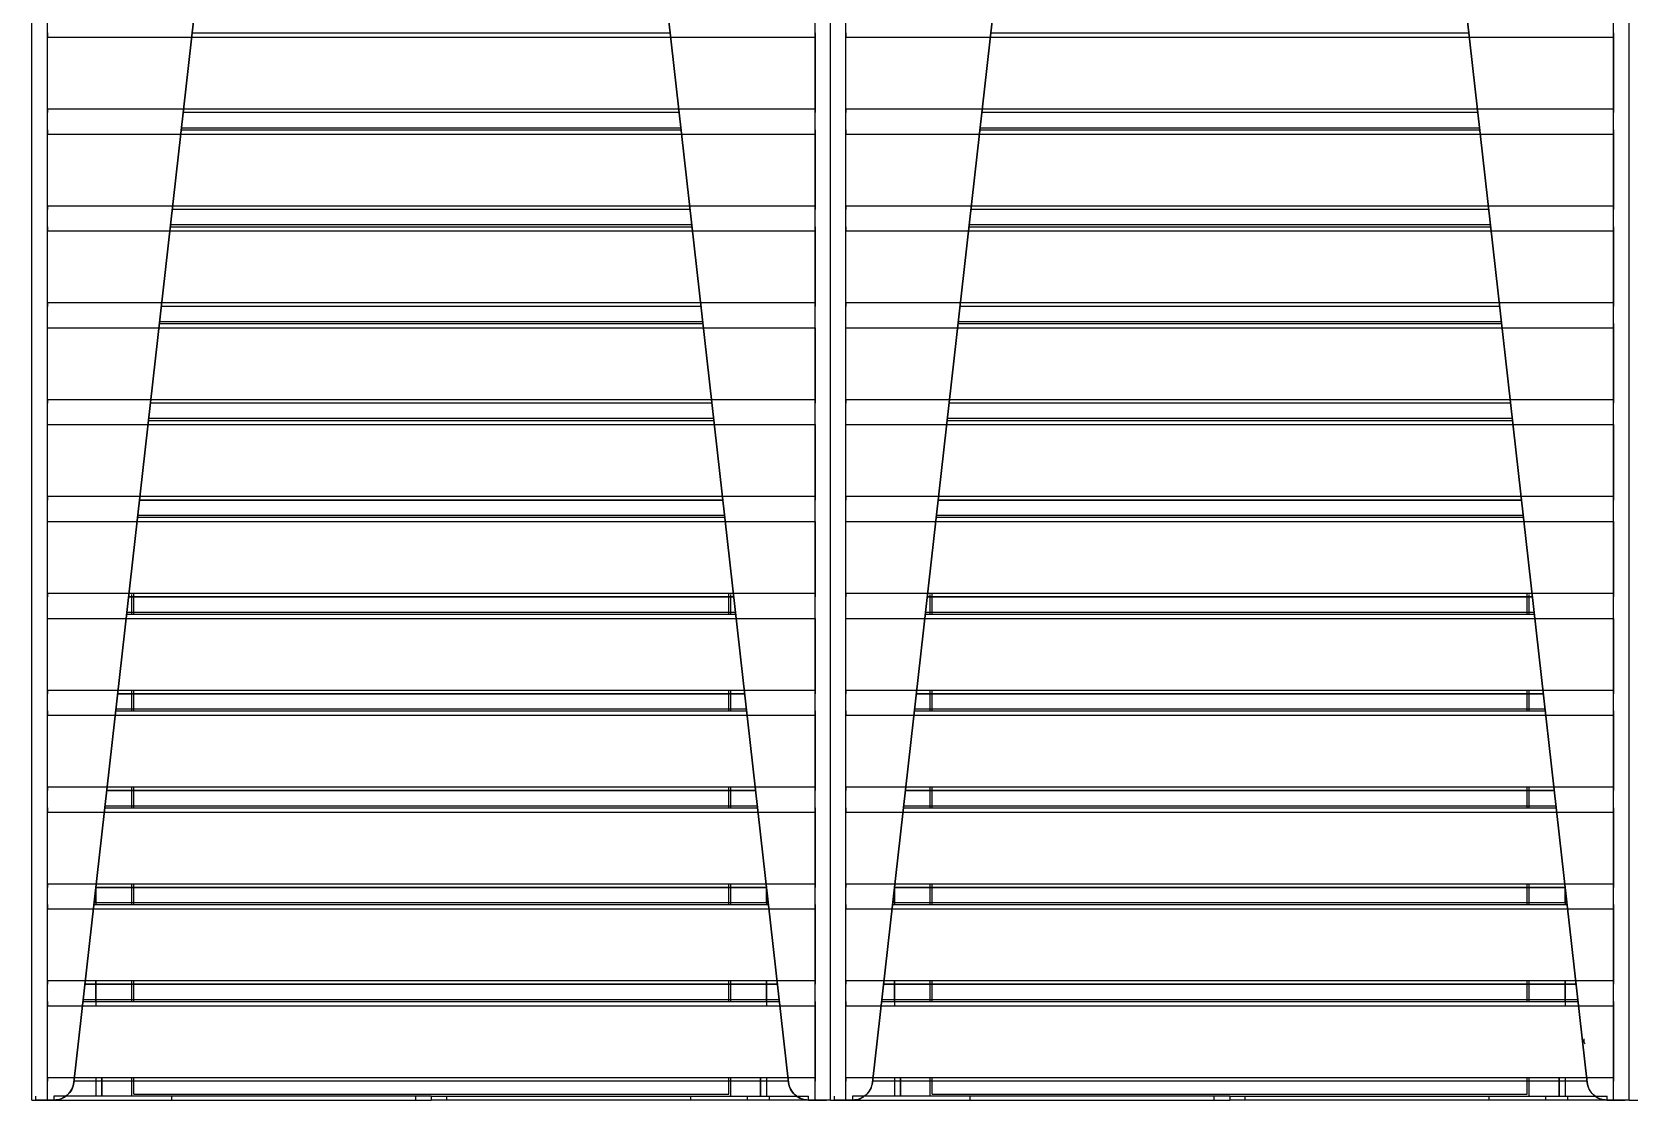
# Model space of a CAD drawing. Header units: millimetres. Extents: x 10366 to 23682, y 24552 to 29690.
# Drawn here: x 16843 to 17643, y 27149 to 27684 of the extents above; entities that cross this region are included whole.
import ezdxf

# ---------------------------------------------------------------- set-up
doc = ezdxf.new("R2010")
doc.units = ezdxf.units.MM
doc.header["$LTSCALE"] = 3
doc.layers.add('DomyÅ›lny', color=7, linetype='Continuous')

msp = doc.modelspace()

# ---------------------------------------------------------------- linework, layer by layer
at = {"layer": 'DomyÅ›lny'}
for p, q in [((16842.73, 27148.6), (16842.73, 27922.37)), ((16842.73, 27148.6), (16842.73, 27858.71)), ((16850.49, 27148.6), (16850.49, 27857.39)), ((17234.97, 27148.6), (17234.97, 27857.39)), ((17242.73, 27148.6), (17242.73, 27858.71)), ((17242.73, 27148.6), (17242.73, 27858.71)), ((17250.49, 27148.6), (17250.49, 27857.39)), ((17634.97, 27148.6), (17634.97, 27857.39)), ((17642.73, 27148.6), (17642.73, 27858.71)), ((17642.73, 27148.6), (17642.73, 27858.71)), ((16863.73, 27157.48), (16936.45, 27802.01)), ((16936.41, 27801.67), (16863.73, 27157.48)), ((17221.73, 27157.48), (17149.02, 27802.01)), ((17149.06, 27801.67), (17221.73, 27157.48)), ((17263.73, 27157.48), (17336.45, 27802.01)), ((17336.41, 27801.67), (17263.73, 27157.48)), ((17621.73, 27157.48), (17549.02, 27802.01)), ((17549.06, 27801.67), (17621.73, 27157.48)), ((16850.49, 27645.13), (16850.49, 27681.05)), ((16850.49, 27681.05), (17234.97, 27681.05)), ((16923.04, 27683.18), (17162.42, 27683.18)), ((17234.97, 27681.05), (17234.97, 27645.13)), ((17250.49, 27645.13), (17250.49, 27681.05)), ((17250.49, 27681.05), (17634.97, 27681.05)), ((17323.04, 27683.18), (17562.42, 27683.18)), ((17634.97, 27681.05), (17634.97, 27645.13)), ((16850.49, 27645.13), (17234.97, 27645.13)), ((17166.93, 27643.26), (16918.54, 27643.26)), ((17250.49, 27645.13), (17634.97, 27645.13)), ((17566.93, 27643.26), (17318.54, 27643.26)), ((16850.49, 27596.61), (16850.49, 27632.53)), ((16850.49, 27632.53), (17234.97, 27632.53)), ((16917.57, 27634.66), (17167.9, 27634.66)), ((16917.68, 27635.7), (17167.78, 27635.7)), ((16917.68, 27635.69), (17167.78, 27635.69)), ((17234.97, 27632.53), (17234.97, 27596.61)), ((17250.49, 27596.61), (17250.49, 27632.53)), ((17250.49, 27632.53), (17634.97, 27632.53)), ((17317.57, 27634.66), (17567.9, 27634.66)), ((17317.68, 27635.7), (17567.78, 27635.7)), ((17317.68, 27635.69), (17567.78, 27635.69)), ((17634.97, 27632.53), (17634.97, 27596.61)), ((16850.49, 27596.61), (17234.97, 27596.61)), ((17172.4, 27594.74), (16913.06, 27594.74)), ((17250.49, 27596.61), (17634.97, 27596.61)), ((17572.4, 27594.74), (17313.06, 27594.74)), ((16912.09, 27586.14), (17173.37, 27586.14)), ((16912.21, 27587.18), (17173.25, 27587.18)), ((16912.21, 27587.17), (17173.25, 27587.17)), ((17312.09, 27586.14), (17573.37, 27586.14)), ((17312.21, 27587.18), (17573.25, 27587.18)), ((17312.21, 27587.17), (17573.25, 27587.17)), ((16850.49, 27548.09), (16850.49, 27584.01)), ((16850.49, 27584.01), (17234.97, 27584.01)), ((17234.97, 27584.01), (17234.97, 27548.09)), ((17250.49, 27548.09), (17250.49, 27584.01)), ((17250.49, 27584.01), (17634.97, 27584.01)), ((17634.97, 27584.01), (17634.97, 27548.09)), ((16850.49, 27548.09), (17234.97, 27548.09)), ((17177.88, 27546.22), (16907.59, 27546.22)), ((17250.49, 27548.09), (17634.97, 27548.09)), ((17577.88, 27546.22), (17307.59, 27546.22)), ((16906.62, 27537.62), (17178.85, 27537.62)), ((16906.74, 27538.66), (17178.73, 27538.66)), ((16906.74, 27538.65), (17178.73, 27538.65)), ((17306.62, 27537.62), (17578.85, 27537.62)), ((17306.74, 27538.66), (17578.73, 27538.66)), ((17306.74, 27538.65), (17578.73, 27538.65)), ((16850.49, 27499.57), (16850.49, 27535.49)), ((16850.49, 27535.49), (17234.97, 27535.49)), ((17234.97, 27535.49), (17234.97, 27499.57)), ((17250.49, 27499.57), (17250.49, 27535.49)), ((17250.49, 27535.49), (17634.97, 27535.49)), ((17634.97, 27535.49), (17634.97, 27499.57)), ((16850.49, 27499.57), (17234.97, 27499.57)), ((17183.35, 27497.7), (16902.12, 27497.7)), ((17250.49, 27499.57), (17634.97, 27499.57)), ((17583.35, 27497.7), (17302.12, 27497.7)), ((16901.14, 27489.1), (17184.32, 27489.1)), ((16901.26, 27490.14), (17184.2, 27490.14)), ((16901.26, 27490.13), (17184.2, 27490.13)), ((17301.14, 27489.1), (17584.32, 27489.1)), ((17301.26, 27490.14), (17584.2, 27490.14)), ((17301.26, 27490.13), (17584.2, 27490.13)), ((16850.49, 27451.05), (16850.49, 27486.97)), ((16850.49, 27486.97), (17234.97, 27486.97)), ((17234.97, 27486.97), (17234.97, 27451.05)), ((17250.49, 27451.05), (17250.49, 27486.97)), ((17250.49, 27486.97), (17634.97, 27486.97)), ((17634.97, 27486.97), (17634.97, 27451.05)), ((16850.49, 27451.05), (17234.97, 27451.05)), ((16896.64, 27449.18), (17188.82, 27449.18)), ((17188.82, 27449.18), (16896.64, 27449.18)), ((17250.49, 27451.05), (17634.97, 27451.05)), ((17296.64, 27449.18), (17588.82, 27449.18)), ((17588.82, 27449.18), (17296.64, 27449.18)), ((16895.67, 27440.58), (17189.79, 27440.58)), ((16895.79, 27441.62), (17189.68, 27441.62)), ((16895.79, 27441.61), (17189.68, 27441.61)), ((17295.67, 27440.58), (17589.79, 27440.58)), ((17295.79, 27441.62), (17589.68, 27441.62)), ((17295.79, 27441.61), (17589.68, 27441.61)), ((16850.49, 27402.53), (16850.49, 27438.45)), ((16850.49, 27438.45), (17234.97, 27438.45)), ((17234.97, 27438.45), (17234.97, 27402.53)), ((17250.49, 27438.45), (17634.97, 27438.45)), ((17250.49, 27402.53), (17250.49, 27438.45)), ((17634.97, 27438.45), (17634.97, 27402.53)), ((16850.49, 27402.53), (17234.97, 27402.53)), ((16891.17, 27400.66), (17194.3, 27400.66)), ((17194.3, 27400.66), (16891.17, 27400.66)), ((16892.73, 27392.06), (16892.73, 27401.9)), ((16893.73, 27392.06), (16893.73, 27402.53)), ((17191.73, 27392.06), (17191.73, 27402.53)), ((17192.73, 27392.06), (17192.73, 27401.9)), ((17250.49, 27402.53), (17634.97, 27402.53)), ((17291.17, 27400.66), (17594.3, 27400.66)), ((17594.3, 27400.66), (17291.17, 27400.66)), ((17292.73, 27392.06), (17292.73, 27401.9)), ((17293.73, 27392.06), (17293.73, 27402.53)), ((17591.73, 27392.06), (17591.73, 27402.53)), ((17592.73, 27392.06), (17592.73, 27401.9)), ((16890.2, 27392.06), (17195.27, 27392.06)), ((16890.31, 27393.1), (17195.15, 27393.1)), ((16890.31, 27393.09), (17195.15, 27393.09)), ((17290.2, 27392.06), (17595.27, 27392.06)), ((17290.31, 27393.1), (17595.15, 27393.1)), ((17290.31, 27393.09), (17595.15, 27393.09)), ((16850.49, 27354.01), (16850.49, 27389.93)), ((16850.49, 27389.93), (17234.97, 27389.93)), ((17234.97, 27389.93), (17234.97, 27354.01)), ((17250.49, 27354.01), (17250.49, 27389.93)), ((17250.49, 27389.93), (17634.97, 27389.93)), ((17634.97, 27389.93), (17634.97, 27354.01)), ((16850.49, 27354.01), (17234.97, 27354.01)), ((16885.69, 27352.14), (17199.77, 27352.14)), ((17199.77, 27352.14), (16885.69, 27352.14)), ((16892.73, 27343.54), (16892.73, 27354.01)), ((16893.73, 27343.54), (16893.73, 27354.01)), ((17191.73, 27343.54), (17191.73, 27354.01)), ((17192.73, 27343.54), (17192.73, 27354.01)), ((17250.49, 27354.01), (17634.97, 27354.01)), ((17285.69, 27352.14), (17599.77, 27352.14)), ((17599.77, 27352.14), (17285.69, 27352.14)), ((17292.73, 27343.54), (17292.73, 27354.01)), ((17293.73, 27343.54), (17293.73, 27354.01)), ((17591.73, 27343.54), (17591.73, 27354.01)), ((17592.73, 27343.54), (17592.73, 27354.01)), ((16884.84, 27344.58), (17200.62, 27344.58)), ((16884.84, 27344.57), (17200.62, 27344.57)), ((17284.84, 27344.58), (17600.62, 27344.58)), ((17284.84, 27344.57), (17600.62, 27344.57)), ((16850.49, 27305.49), (16850.49, 27341.41)), ((16850.49, 27341.41), (17234.97, 27341.41)), ((16884.72, 27343.54), (17200.74, 27343.54)), ((17234.97, 27341.41), (17234.97, 27305.49)), ((17250.49, 27341.41), (17634.97, 27341.41)), ((17250.49, 27305.49), (17250.49, 27341.41)), ((17284.72, 27343.54), (17600.74, 27343.54)), ((17634.97, 27341.41), (17634.97, 27305.49)), ((16850.49, 27305.49), (17234.97, 27305.49)), ((16892.73, 27295.02), (16892.73, 27305.49)), ((16893.73, 27295.02), (16893.73, 27305.49)), ((17191.73, 27295.02), (17191.73, 27305.49)), ((17192.73, 27295.02), (17192.73, 27305.49)), ((17250.49, 27305.49), (17634.97, 27305.49)), ((17292.73, 27295.02), (17292.73, 27305.49)), ((17293.73, 27295.02), (17293.73, 27305.49)), ((17591.73, 27295.02), (17591.73, 27305.49)), ((17592.73, 27295.02), (17592.73, 27305.49)), ((16879.37, 27296.06), (17206.1, 27296.06)), ((16879.37, 27296.05), (17206.1, 27296.05)), ((16880.22, 27303.62), (17205.24, 27303.62)), ((17205.24, 27303.62), (16880.22, 27303.62)), ((17279.37, 27296.06), (17606.1, 27296.06)), ((17279.37, 27296.05), (17606.1, 27296.05)), ((17280.22, 27303.62), (17605.24, 27303.62)), ((17605.24, 27303.62), (17280.22, 27303.62)), ((16850.49, 27256.97), (16850.49, 27292.89)), ((16850.49, 27292.89), (17234.97, 27292.89)), ((16879.25, 27295.02), (17206.21, 27295.02)), ((17234.97, 27292.89), (17234.97, 27256.97)), ((17250.49, 27256.97), (17250.49, 27292.89)), ((17250.49, 27292.89), (17634.97, 27292.89)), ((17279.25, 27295.02), (17606.21, 27295.02)), ((17634.97, 27292.89), (17634.97, 27256.97)), ((16850.49, 27256.97), (17234.97, 27256.97)), ((16892.73, 27246.5), (16892.73, 27256.97)), ((16893.73, 27246.5), (16893.73, 27256.97)), ((17191.73, 27246.5), (17191.73, 27256.97)), ((17192.73, 27246.5), (17192.73, 27256.97)), ((17250.49, 27256.97), (17634.97, 27256.97)), ((17292.73, 27246.5), (17292.73, 27256.97)), ((17293.73, 27246.5), (17293.73, 27256.97)), ((17591.73, 27246.5), (17591.73, 27256.97)), ((17592.73, 27246.5), (17592.73, 27256.97)), ((16874.73, 27254.97), (16874.73, 27246.66)), ((16874.73, 27247.42), (16874.73, 27254.97)), ((16874.75, 27255.1), (17210.72, 27255.1)), ((17210.72, 27255.1), (16874.75, 27255.1)), ((17210.73, 27254.99), (17210.73, 27246.66)), ((17210.73, 27247.42), (17210.73, 27254.99)), ((17274.73, 27254.97), (17274.73, 27246.66)), ((17274.73, 27247.42), (17274.73, 27254.97)), ((17274.75, 27255.1), (17610.72, 27255.1)), ((17610.72, 27255.1), (17274.75, 27255.1)), ((17610.73, 27254.99), (17610.73, 27246.66)), ((17610.73, 27247.42), (17610.73, 27254.99)), ((16850.49, 27208.45), (16850.49, 27244.37)), ((16850.49, 27244.37), (17234.97, 27244.37)), ((16873.78, 27246.5), (17211.69, 27246.5)), ((16873.89, 27247.54), (17211.57, 27247.54)), ((16873.89, 27247.53), (17211.57, 27247.53)), ((17234.97, 27244.37), (17234.97, 27208.45)), ((17250.49, 27208.45), (17250.49, 27244.37)), ((17250.49, 27244.37), (17634.97, 27244.37)), ((17273.78, 27246.5), (17611.69, 27246.5)), ((17273.89, 27247.54), (17611.57, 27247.54)), ((17273.89, 27247.53), (17611.57, 27247.53)), ((17634.97, 27244.37), (17634.97, 27208.45)), ((16850.49, 27208.45), (17234.97, 27208.45)), ((16874.73, 27208.45), (16874.73, 27195.85)), ((16874.73, 27197.98), (16874.73, 27208.45)), ((16892.73, 27197.98), (16892.73, 27208.45)), ((16893.73, 27197.98), (16893.73, 27208.45)), ((17191.73, 27197.98), (17191.73, 27208.45)), ((17192.73, 27197.98), (17192.73, 27208.45)), ((17210.73, 27208.45), (17210.73, 27195.85)), ((17210.73, 27197.98), (17210.73, 27208.45)), ((17250.49, 27208.45), (17634.97, 27208.45)), ((17274.73, 27208.45), (17274.73, 27195.85)), ((17274.73, 27197.98), (17274.73, 27208.45)), ((17292.73, 27197.98), (17292.73, 27208.45)), ((17293.73, 27197.98), (17293.73, 27208.45)), ((17591.73, 27197.98), (17591.73, 27208.45)), ((17592.73, 27197.98), (17592.73, 27208.45)), ((17610.73, 27208.45), (17610.73, 27195.85)), ((17610.73, 27197.98), (17610.73, 27208.45)), ((16869.27, 27206.58), (17216.19, 27206.58)), ((17216.19, 27206.58), (16869.27, 27206.58)), ((17269.27, 27206.58), (17616.19, 27206.58)), ((17616.19, 27206.58), (17269.27, 27206.58)), ((16850.49, 27159.93), (16850.49, 27195.85)), ((16850.49, 27195.85), (17234.97, 27195.85)), ((16868.3, 27197.98), (17217.16, 27197.98)), ((16868.42, 27199.02), (17217.04, 27199.02)), ((16868.42, 27199.01), (17217.04, 27199.01)), ((17234.97, 27195.85), (17234.97, 27159.93)), ((17250.49, 27159.93), (17250.49, 27195.85)), ((17250.49, 27195.85), (17634.97, 27195.85)), ((17268.3, 27197.98), (17617.16, 27197.98)), ((17268.42, 27199.02), (17617.04, 27199.02)), ((17268.42, 27199.01), (17617.04, 27199.01)), ((17634.97, 27195.85), (17634.97, 27159.93)), ((16850.49, 27159.93), (17234.97, 27159.93)), ((17221.67, 27158.06), (16863.8, 27158.06)), ((16874.73, 27159.93), (16874.73, 27150.61)), ((16874.73, 27159.93), (16874.73, 27150.61)), ((16877.73, 27150.6), (16877.73, 27159.93)), ((16877.73, 27159.93), (16877.73, 27150.6)), ((16892.73, 27150.6), (16892.73, 27159.93)), ((16893.73, 27151.6), (16893.73, 27159.93)), ((17191.73, 27151.6), (17191.73, 27159.93)), ((17192.73, 27150.6), (17192.73, 27159.93)), ((17207.73, 27159.93), (17207.73, 27150.6)), ((17207.73, 27150.6), (17207.73, 27159.93)), ((17210.73, 27159.93), (17210.73, 27150.61)), ((17210.73, 27159.93), (17210.73, 27150.61)), ((17250.49, 27159.93), (17634.97, 27159.93)), ((17621.67, 27158.06), (17263.8, 27158.06)), ((17274.73, 27159.93), (17274.73, 27150.61)), ((17274.73, 27159.93), (17274.73, 27150.61)), ((17277.73, 27150.6), (17277.73, 27159.93)), ((17277.73, 27159.93), (17277.73, 27150.6)), ((17292.73, 27150.6), (17292.73, 27159.93)), ((17293.73, 27151.6), (17293.73, 27159.93)), ((17591.73, 27151.6), (17591.73, 27159.93)), ((17592.73, 27150.6), (17592.73, 27159.93)), ((17607.73, 27159.93), (17607.73, 27150.6)), ((17607.73, 27150.6), (17607.73, 27159.93)), ((17610.73, 27159.93), (17610.73, 27150.61)), ((17610.73, 27159.93), (17610.73, 27150.61)), ((16844.73, 27148.6), (16844.73, 27150.6)), ((16844.73, 27148.6), (16853.71, 27148.6)), ((16850.49, 27148.6), (16853.8, 27148.6)), ((16853.8, 27148.6), (16850.49, 27148.6)), ((17042.73, 27150.6), (16853.71, 27150.6)), ((16853.71, 27150.6), (16853.71, 27148.6)), ((16853.71, 27148.6), (17042.73, 27148.6)), ((16893.73, 27151.6), (17191.73, 27151.6)), ((16912.73, 27148.6), (16912.73, 27150.6)), ((17034.97, 27148.6), (17034.97, 27150.6)), ((17042.73, 27150.6), (17042.73, 27148.6)), ((17042.73, 27150.6), (17231.76, 27150.6)), ((17042.73, 27150.6), (17042.73, 27148.6)), ((17231.76, 27148.6), (17042.73, 27148.6)), ((17050.49, 27148.6), (17050.49, 27150.6)), ((17172.73, 27148.6), (17172.73, 27150.6)), ((17201.1, 27148.6), (17201.1, 27150.6)), ((17212.1, 27148.6), (17212.1, 27150.6)), ((17234.97, 27148.6), (17231.67, 27148.6)), ((17231.67, 27148.6), (17234.97, 27148.6)), ((17231.76, 27148.6), (17231.76, 27150.6)), ((17231.76, 27148.6), (17240.73, 27148.6)), ((17244.73, 27148.6), (17244.73, 27150.6)), ((17244.73, 27148.6), (17253.71, 27148.6)), ((17250.49, 27148.6), (17253.8, 27148.6)), ((17253.8, 27148.6), (17250.49, 27148.6)), ((17253.71, 27150.6), (17253.71, 27148.6)), ((17442.73, 27150.6), (17253.71, 27150.6)), ((17253.71, 27148.6), (17442.73, 27148.6)), ((17293.73, 27151.6), (17591.73, 27151.6)), ((17312.73, 27148.6), (17312.73, 27150.6)), ((17434.97, 27148.6), (17434.97, 27150.6)), ((17442.73, 27150.6), (17631.76, 27150.6)), ((17442.73, 27150.6), (17442.73, 27148.6)), ((17442.73, 27150.6), (17442.73, 27148.6)), ((17631.76, 27148.6), (17442.73, 27148.6)), ((17450.49, 27148.6), (17450.49, 27150.6)), ((17572.73, 27148.6), (17572.73, 27150.6)), ((17601.1, 27148.6), (17601.1, 27150.6)), ((17612.1, 27148.6), (17612.1, 27150.6)), ((17634.97, 27148.6), (17631.67, 27148.6)), ((17631.67, 27148.6), (17634.97, 27148.6)), ((17631.76, 27148.6), (17631.76, 27150.6)), ((17631.76, 27148.6), (17640.73, 27148.6))]:
    msp.add_line(p, q, dxfattribs=at)
for points in [[(16850.49, 27683.18, 0), (16850.49, 27683.16, 0), (16850.49, 27683.05, 0), (16850.49, 27682.63, 0), (16850.49, 27681.05, 0)], [(17234.97, 27683.18, 0), (17234.97, 27683.16, 0), (17234.97, 27683.05, 0), (17234.97, 27682.63, 0), (17234.97, 27681.05, 0)], [(17250.49, 27683.18, 0), (17250.49, 27683.16, 0), (17250.49, 27683.05, 0), (17250.49, 27682.63, 0), (17250.49, 27681.05, 0)], [(17634.97, 27683.18, 0), (17634.97, 27683.16, 0), (17634.97, 27683.05, 0), (17634.97, 27682.63, 0), (17634.97, 27681.05, 0)], [(16850.49, 27645.13, 0), (16850.49, 27643.74, 0), (16850.49, 27643.36, 0), (16850.49, 27643.27, 0), (16850.49, 27643.26, 0), (16850.49, 27643.26, 0), (16850.49, 27643.26, 0), (16850.49, 27643.26, 0), (16850.49, 27643.26, 0), (16850.49, 27643.26, 0), (16850.49, 27643.26, 0), (16850.49, 27643.26, 0), (16850.49, 27643.26, 0), (16850.49, 27643.26, 0), (16850.49, 27643.26, 0), (16850.49, 27643.26, 0), (16850.49, 27643.26, 0), (16850.49, 27643.26, 0), (16850.49, 27643.26, 0), (16850.49, 27643.26, 0), (16850.49, 27643.26, 0), (16850.49, 27643.26, 0), (16850.49, 27643.26, 0)], [(17234.97, 27645.13, 0), (17234.97, 27643.74, 0), (17234.97, 27643.36, 0), (17234.97, 27643.27, 0), (17234.97, 27643.26, 0), (17234.97, 27643.26, 0), (17234.97, 27643.26, 0), (17234.97, 27643.26, 0), (17234.97, 27643.26, 0), (17234.97, 27643.26, 0), (17234.97, 27643.26, 0), (17234.97, 27643.26, 0), (17234.97, 27643.26, 0), (17234.97, 27643.26, 0), (17234.97, 27643.26, 0), (17234.97, 27643.26, 0), (17234.97, 27643.26, 0), (17234.97, 27643.26, 0), (17234.97, 27643.26, 0), (17234.97, 27643.26, 0), (17234.97, 27643.26, 0), (17234.97, 27643.26, 0), (17234.97, 27643.26, 0)], [(17250.49, 27645.13, 0), (17250.49, 27643.74, 0), (17250.49, 27643.36, 0), (17250.49, 27643.27, 0), (17250.49, 27643.26, 0), (17250.49, 27643.26, 0), (17250.49, 27643.26, 0), (17250.49, 27643.26, 0), (17250.49, 27643.26, 0), (17250.49, 27643.26, 0), (17250.49, 27643.26, 0), (17250.49, 27643.26, 0), (17250.49, 27643.26, 0), (17250.49, 27643.26, 0), (17250.49, 27643.26, 0), (17250.49, 27643.26, 0), (17250.49, 27643.26, 0), (17250.49, 27643.26, 0), (17250.49, 27643.26, 0), (17250.49, 27643.26, 0), (17250.49, 27643.26, 0), (17250.49, 27643.26, 0), (17250.49, 27643.26, 0)], [(17634.97, 27645.13, 0), (17634.97, 27643.74, 0), (17634.97, 27643.36, 0), (17634.97, 27643.27, 0), (17634.97, 27643.26, 0), (17634.97, 27643.26, 0), (17634.97, 27643.26, 0), (17634.97, 27643.26, 0), (17634.97, 27643.26, 0), (17634.97, 27643.26, 0), (17634.97, 27643.26, 0), (17634.97, 27643.26, 0), (17634.97, 27643.26, 0), (17634.97, 27643.26, 0), (17634.97, 27643.26, 0), (17634.97, 27643.26, 0), (17634.97, 27643.26, 0), (17634.97, 27643.26, 0), (17634.97, 27643.26, 0), (17634.97, 27643.26, 0), (17634.97, 27643.26, 0), (17634.97, 27643.26, 0), (17634.97, 27643.26, 0)], [(16850.49, 27634.66, 0), (16850.49, 27634.64, 0), (16850.49, 27634.53, 0), (16850.49, 27634.11, 0), (16850.49, 27632.53, 0)], [(17234.97, 27634.66, 0), (17234.97, 27634.64, 0), (17234.97, 27634.53, 0), (17234.97, 27634.11, 0), (17234.97, 27632.53, 0)], [(17250.49, 27634.66, 0), (17250.49, 27634.64, 0), (17250.49, 27634.53, 0), (17250.49, 27634.11, 0), (17250.49, 27632.53, 0)], [(17634.97, 27634.66, 0), (17634.97, 27634.64, 0), (17634.97, 27634.53, 0), (17634.97, 27634.11, 0), (17634.97, 27632.53, 0)], [(16850.49, 27596.61, 0), (16850.49, 27595.22, 0), (16850.49, 27594.84, 0), (16850.49, 27594.75, 0), (16850.49, 27594.74, 0), (16850.49, 27594.74, 0), (16850.49, 27594.74, 0), (16850.49, 27594.74, 0), (16850.49, 27594.74, 0), (16850.49, 27594.74, 0), (16850.49, 27594.74, 0), (16850.49, 27594.74, 0), (16850.49, 27594.74, 0), (16850.49, 27594.74, 0), (16850.49, 27594.74, 0), (16850.49, 27594.74, 0), (16850.49, 27594.74, 0), (16850.49, 27594.74, 0), (16850.49, 27594.74, 0), (16850.49, 27594.74, 0), (16850.49, 27594.74, 0), (16850.49, 27594.74, 0), (16850.49, 27594.74, 0)], [(17234.97, 27596.61, 0), (17234.97, 27595.22, 0), (17234.97, 27594.84, 0), (17234.97, 27594.75, 0), (17234.97, 27594.74, 0), (17234.97, 27594.74, 0), (17234.97, 27594.74, 0), (17234.97, 27594.74, 0), (17234.97, 27594.74, 0), (17234.97, 27594.74, 0), (17234.97, 27594.74, 0), (17234.97, 27594.74, 0), (17234.97, 27594.74, 0), (17234.97, 27594.74, 0), (17234.97, 27594.74, 0), (17234.97, 27594.74, 0), (17234.97, 27594.74, 0), (17234.97, 27594.74, 0), (17234.97, 27594.74, 0), (17234.97, 27594.74, 0), (17234.97, 27594.74, 0), (17234.97, 27594.74, 0), (17234.97, 27594.74, 0)], [(17250.49, 27596.61, 0), (17250.49, 27595.22, 0), (17250.49, 27594.84, 0), (17250.49, 27594.75, 0), (17250.49, 27594.74, 0), (17250.49, 27594.74, 0), (17250.49, 27594.74, 0), (17250.49, 27594.74, 0), (17250.49, 27594.74, 0), (17250.49, 27594.74, 0), (17250.49, 27594.74, 0), (17250.49, 27594.74, 0), (17250.49, 27594.74, 0), (17250.49, 27594.74, 0), (17250.49, 27594.74, 0), (17250.49, 27594.74, 0), (17250.49, 27594.74, 0), (17250.49, 27594.74, 0), (17250.49, 27594.74, 0), (17250.49, 27594.74, 0), (17250.49, 27594.74, 0), (17250.49, 27594.74, 0), (17250.49, 27594.74, 0)], [(17634.97, 27596.61, 0), (17634.97, 27595.22, 0), (17634.97, 27594.84, 0), (17634.97, 27594.75, 0), (17634.97, 27594.74, 0), (17634.97, 27594.74, 0), (17634.97, 27594.74, 0), (17634.97, 27594.74, 0), (17634.97, 27594.74, 0), (17634.97, 27594.74, 0), (17634.97, 27594.74, 0), (17634.97, 27594.74, 0), (17634.97, 27594.74, 0), (17634.97, 27594.74, 0), (17634.97, 27594.74, 0), (17634.97, 27594.74, 0), (17634.97, 27594.74, 0), (17634.97, 27594.74, 0), (17634.97, 27594.74, 0), (17634.97, 27594.74, 0), (17634.97, 27594.74, 0), (17634.97, 27594.74, 0), (17634.97, 27594.74, 0)], [(16850.49, 27586.14, 0), (16850.49, 27586.12, 0), (16850.49, 27586.01, 0), (16850.49, 27585.59, 0), (16850.49, 27584.01, 0)], [(17234.97, 27586.14, 0), (17234.97, 27586.12, 0), (17234.97, 27586.01, 0), (17234.97, 27585.59, 0), (17234.97, 27584.01, 0)], [(17250.49, 27586.14, 0), (17250.49, 27586.12, 0), (17250.49, 27586.01, 0), (17250.49, 27585.59, 0), (17250.49, 27584.01, 0)], [(17634.97, 27586.14, 0), (17634.97, 27586.12, 0), (17634.97, 27586.01, 0), (17634.97, 27585.59, 0), (17634.97, 27584.01, 0)], [(16850.49, 27548.09, 0), (16850.49, 27546.7, 0), (16850.49, 27546.32, 0), (16850.49, 27546.23, 0), (16850.49, 27546.22, 0), (16850.49, 27546.22, 0), (16850.49, 27546.22, 0), (16850.49, 27546.22, 0), (16850.49, 27546.22, 0), (16850.49, 27546.22, 0), (16850.49, 27546.22, 0), (16850.49, 27546.22, 0), (16850.49, 27546.22, 0), (16850.49, 27546.22, 0), (16850.49, 27546.22, 0), (16850.49, 27546.22, 0), (16850.49, 27546.22, 0), (16850.49, 27546.22, 0), (16850.49, 27546.22, 0), (16850.49, 27546.22, 0), (16850.49, 27546.22, 0), (16850.49, 27546.22, 0), (16850.49, 27546.22, 0)], [(17234.97, 27548.09, 0), (17234.97, 27546.7, 0), (17234.97, 27546.32, 0), (17234.97, 27546.23, 0), (17234.97, 27546.22, 0), (17234.97, 27546.22, 0), (17234.97, 27546.22, 0), (17234.97, 27546.22, 0), (17234.97, 27546.22, 0), (17234.97, 27546.22, 0), (17234.97, 27546.22, 0), (17234.97, 27546.22, 0), (17234.97, 27546.22, 0), (17234.97, 27546.22, 0), (17234.97, 27546.22, 0), (17234.97, 27546.22, 0), (17234.97, 27546.22, 0), (17234.97, 27546.22, 0), (17234.97, 27546.22, 0), (17234.97, 27546.22, 0), (17234.97, 27546.22, 0), (17234.97, 27546.22, 0), (17234.97, 27546.22, 0)], [(17250.49, 27548.09, 0), (17250.49, 27546.7, 0), (17250.49, 27546.32, 0), (17250.49, 27546.23, 0), (17250.49, 27546.22, 0), (17250.49, 27546.22, 0), (17250.49, 27546.22, 0), (17250.49, 27546.22, 0), (17250.49, 27546.22, 0), (17250.49, 27546.22, 0), (17250.49, 27546.22, 0), (17250.49, 27546.22, 0), (17250.49, 27546.22, 0), (17250.49, 27546.22, 0), (17250.49, 27546.22, 0), (17250.49, 27546.22, 0), (17250.49, 27546.22, 0), (17250.49, 27546.22, 0), (17250.49, 27546.22, 0), (17250.49, 27546.22, 0), (17250.49, 27546.22, 0), (17250.49, 27546.22, 0), (17250.49, 27546.22, 0)], [(17634.97, 27548.09, 0), (17634.97, 27546.7, 0), (17634.97, 27546.32, 0), (17634.97, 27546.23, 0), (17634.97, 27546.22, 0), (17634.97, 27546.22, 0), (17634.97, 27546.22, 0), (17634.97, 27546.22, 0), (17634.97, 27546.22, 0), (17634.97, 27546.22, 0), (17634.97, 27546.22, 0), (17634.97, 27546.22, 0), (17634.97, 27546.22, 0), (17634.97, 27546.22, 0), (17634.97, 27546.22, 0), (17634.97, 27546.22, 0), (17634.97, 27546.22, 0), (17634.97, 27546.22, 0), (17634.97, 27546.22, 0), (17634.97, 27546.22, 0), (17634.97, 27546.22, 0), (17634.97, 27546.22, 0), (17634.97, 27546.22, 0)], [(17634.97, 27537.62, 0), (17634.97, 27537.6, 0), (17634.97, 27537.49, 0), (17634.97, 27537.07, 0), (17634.97, 27535.49, 0)], [(16850.49, 27499.57, 0), (16850.49, 27498.18, 0), (16850.49, 27497.8, 0), (16850.49, 27497.71, 0), (16850.49, 27497.7, 0), (16850.49, 27497.7, 0), (16850.49, 27497.7, 0), (16850.49, 27497.7, 0), (16850.49, 27497.7, 0), (16850.49, 27497.7, 0), (16850.49, 27497.7, 0), (16850.49, 27497.7, 0), (16850.49, 27497.7, 0), (16850.49, 27497.7, 0), (16850.49, 27497.7, 0), (16850.49, 27497.7, 0), (16850.49, 27497.7, 0), (16850.49, 27497.7, 0), (16850.49, 27497.7, 0), (16850.49, 27497.7, 0), (16850.49, 27497.7, 0), (16850.49, 27497.7, 0), (16850.49, 27497.7, 0)], [(17234.97, 27499.57, 0), (17234.97, 27498.18, 0), (17234.97, 27497.8, 0), (17234.97, 27497.71, 0), (17234.97, 27497.7, 0), (17234.97, 27497.7, 0), (17234.97, 27497.7, 0), (17234.97, 27497.7, 0), (17234.97, 27497.7, 0), (17234.97, 27497.7, 0), (17234.97, 27497.7, 0), (17234.97, 27497.7, 0), (17234.97, 27497.7, 0), (17234.97, 27497.7, 0), (17234.97, 27497.7, 0), (17234.97, 27497.7, 0), (17234.97, 27497.7, 0), (17234.97, 27497.7, 0), (17234.97, 27497.7, 0), (17234.97, 27497.7, 0), (17234.97, 27497.7, 0), (17234.97, 27497.7, 0), (17234.97, 27497.7, 0)], [(17250.49, 27499.57, 0), (17250.49, 27498.18, 0), (17250.49, 27497.8, 0), (17250.49, 27497.71, 0), (17250.49, 27497.7, 0), (17250.49, 27497.7, 0), (17250.49, 27497.7, 0), (17250.49, 27497.7, 0), (17250.49, 27497.7, 0), (17250.49, 27497.7, 0), (17250.49, 27497.7, 0), (17250.49, 27497.7, 0), (17250.49, 27497.7, 0), (17250.49, 27497.7, 0), (17250.49, 27497.7, 0), (17250.49, 27497.7, 0), (17250.49, 27497.7, 0), (17250.49, 27497.7, 0), (17250.49, 27497.7, 0), (17250.49, 27497.7, 0), (17250.49, 27497.7, 0), (17250.49, 27497.7, 0), (17250.49, 27497.7, 0)], [(17634.97, 27499.57, 0), (17634.97, 27498.18, 0), (17634.97, 27497.8, 0), (17634.97, 27497.71, 0), (17634.97, 27497.7, 0), (17634.97, 27497.7, 0), (17634.97, 27497.7, 0), (17634.97, 27497.7, 0), (17634.97, 27497.7, 0), (17634.97, 27497.7, 0), (17634.97, 27497.7, 0), (17634.97, 27497.7, 0), (17634.97, 27497.7, 0), (17634.97, 27497.7, 0), (17634.97, 27497.7, 0), (17634.97, 27497.7, 0), (17634.97, 27497.7, 0), (17634.97, 27497.7, 0), (17634.97, 27497.7, 0), (17634.97, 27497.7, 0), (17634.97, 27497.7, 0), (17634.97, 27497.7, 0), (17634.97, 27497.7, 0)], [(16850.49, 27451.05, 0), (16850.49, 27449.66, 0), (16850.49, 27449.28, 0), (16850.49, 27449.19, 0), (16850.49, 27449.18, 0), (16850.49, 27449.18, 0), (16850.49, 27449.18, 0), (16850.49, 27449.18, 0), (16850.49, 27449.18, 0), (16850.49, 27449.18, 0), (16850.49, 27449.18, 0), (16850.49, 27449.18, 0), (16850.49, 27449.18, 0), (16850.49, 27449.18, 0), (16850.49, 27449.18, 0), (16850.49, 27449.18, 0), (16850.49, 27449.18, 0), (16850.49, 27449.18, 0), (16850.49, 27449.18, 0), (16850.49, 27449.18, 0), (16850.49, 27449.18, 0), (16850.49, 27449.18, 0), (16850.49, 27449.18, 0)], [(17234.97, 27451.05, 0), (17234.97, 27449.66, 0), (17234.97, 27449.28, 0), (17234.97, 27449.19, 0), (17234.97, 27449.18, 0), (17234.97, 27449.18, 0), (17234.97, 27449.18, 0), (17234.97, 27449.18, 0), (17234.97, 27449.18, 0), (17234.97, 27449.18, 0), (17234.97, 27449.18, 0), (17234.97, 27449.18, 0), (17234.97, 27449.18, 0), (17234.97, 27449.18, 0), (17234.97, 27449.18, 0), (17234.97, 27449.18, 0), (17234.97, 27449.18, 0), (17234.97, 27449.18, 0), (17234.97, 27449.18, 0), (17234.97, 27449.18, 0), (17234.97, 27449.18, 0), (17234.97, 27449.18, 0), (17234.97, 27449.18, 0)], [(17250.49, 27451.05, 0), (17250.49, 27449.66, 0), (17250.49, 27449.28, 0), (17250.49, 27449.19, 0), (17250.49, 27449.18, 0), (17250.49, 27449.18, 0), (17250.49, 27449.18, 0), (17250.49, 27449.18, 0), (17250.49, 27449.18, 0), (17250.49, 27449.18, 0), (17250.49, 27449.18, 0), (17250.49, 27449.18, 0), (17250.49, 27449.18, 0), (17250.49, 27449.18, 0), (17250.49, 27449.18, 0), (17250.49, 27449.18, 0), (17250.49, 27449.18, 0), (17250.49, 27449.18, 0), (17250.49, 27449.18, 0), (17250.49, 27449.18, 0), (17250.49, 27449.18, 0), (17250.49, 27449.18, 0), (17250.49, 27449.18, 0)], [(17634.97, 27451.05, 0), (17634.97, 27449.66, 0), (17634.97, 27449.28, 0), (17634.97, 27449.19, 0), (17634.97, 27449.18, 0), (17634.97, 27449.18, 0), (17634.97, 27449.18, 0), (17634.97, 27449.18, 0), (17634.97, 27449.18, 0), (17634.97, 27449.18, 0), (17634.97, 27449.18, 0), (17634.97, 27449.18, 0), (17634.97, 27449.18, 0), (17634.97, 27449.18, 0), (17634.97, 27449.18, 0), (17634.97, 27449.18, 0), (17634.97, 27449.18, 0), (17634.97, 27449.18, 0), (17634.97, 27449.18, 0), (17634.97, 27449.18, 0), (17634.97, 27449.18, 0), (17634.97, 27449.18, 0), (17634.97, 27449.18, 0)], [(16850.49, 27402.53, 0), (16850.49, 27401.14, 0), (16850.49, 27400.76, 0), (16850.49, 27400.67, 0), (16850.49, 27400.66, 0), (16850.49, 27400.66, 0), (16850.49, 27400.66, 0), (16850.49, 27400.66, 0), (16850.49, 27400.66, 0), (16850.49, 27400.66, 0), (16850.49, 27400.66, 0), (16850.49, 27400.66, 0), (16850.49, 27400.66, 0), (16850.49, 27400.66, 0), (16850.49, 27400.66, 0), (16850.49, 27400.66, 0), (16850.49, 27400.66, 0), (16850.49, 27400.66, 0), (16850.49, 27400.66, 0), (16850.49, 27400.66, 0), (16850.49, 27400.66, 0), (16850.49, 27400.66, 0), (16850.49, 27400.66, 0)], [(17234.97, 27402.53, 0), (17234.97, 27401.14, 0), (17234.97, 27400.76, 0), (17234.97, 27400.67, 0), (17234.97, 27400.66, 0), (17234.97, 27400.66, 0), (17234.97, 27400.66, 0), (17234.97, 27400.66, 0), (17234.97, 27400.66, 0), (17234.97, 27400.66, 0), (17234.97, 27400.66, 0), (17234.97, 27400.66, 0), (17234.97, 27400.66, 0), (17234.97, 27400.66, 0), (17234.97, 27400.66, 0), (17234.97, 27400.66, 0), (17234.97, 27400.66, 0), (17234.97, 27400.66, 0), (17234.97, 27400.66, 0), (17234.97, 27400.66, 0), (17234.97, 27400.66, 0), (17234.97, 27400.66, 0), (17234.97, 27400.66, 0)], [(17250.49, 27402.53, 0), (17250.49, 27401.14, 0), (17250.49, 27400.76, 0), (17250.49, 27400.67, 0), (17250.49, 27400.66, 0), (17250.49, 27400.66, 0), (17250.49, 27400.66, 0), (17250.49, 27400.66, 0), (17250.49, 27400.66, 0), (17250.49, 27400.66, 0), (17250.49, 27400.66, 0), (17250.49, 27400.66, 0), (17250.49, 27400.66, 0), (17250.49, 27400.66, 0), (17250.49, 27400.66, 0), (17250.49, 27400.66, 0), (17250.49, 27400.66, 0), (17250.49, 27400.66, 0), (17250.49, 27400.66, 0), (17250.49, 27400.66, 0), (17250.49, 27400.66, 0), (17250.49, 27400.66, 0), (17250.49, 27400.66, 0)], [(17634.97, 27402.53, 0), (17634.97, 27401.14, 0), (17634.97, 27400.76, 0), (17634.97, 27400.67, 0), (17634.97, 27400.66, 0), (17634.97, 27400.66, 0), (17634.97, 27400.66, 0), (17634.97, 27400.66, 0), (17634.97, 27400.66, 0), (17634.97, 27400.66, 0), (17634.97, 27400.66, 0), (17634.97, 27400.66, 0), (17634.97, 27400.66, 0), (17634.97, 27400.66, 0), (17634.97, 27400.66, 0), (17634.97, 27400.66, 0), (17634.97, 27400.66, 0), (17634.97, 27400.66, 0), (17634.97, 27400.66, 0), (17634.97, 27400.66, 0), (17634.97, 27400.66, 0), (17634.97, 27400.66, 0), (17634.97, 27400.66, 0)], [(16850.49, 27354.01, 0), (16850.49, 27352.62, 0), (16850.49, 27352.24, 0), (16850.49, 27352.15, 0), (16850.49, 27352.14, 0), (16850.49, 27352.14, 0), (16850.49, 27352.14, 0), (16850.49, 27352.14, 0), (16850.49, 27352.14, 0), (16850.49, 27352.14, 0), (16850.49, 27352.14, 0), (16850.49, 27352.14, 0), (16850.49, 27352.14, 0), (16850.49, 27352.14, 0), (16850.49, 27352.14, 0), (16850.49, 27352.14, 0), (16850.49, 27352.14, 0), (16850.49, 27352.14, 0), (16850.49, 27352.14, 0), (16850.49, 27352.14, 0), (16850.49, 27352.14, 0), (16850.49, 27352.14, 0), (16850.49, 27352.14, 0)], [(17234.97, 27354.01, 0), (17234.97, 27352.62, 0), (17234.97, 27352.24, 0), (17234.97, 27352.15, 0), (17234.97, 27352.14, 0), (17234.97, 27352.14, 0), (17234.97, 27352.14, 0), (17234.97, 27352.14, 0), (17234.97, 27352.14, 0), (17234.97, 27352.14, 0), (17234.97, 27352.14, 0), (17234.97, 27352.14, 0), (17234.97, 27352.14, 0), (17234.97, 27352.14, 0), (17234.97, 27352.14, 0), (17234.97, 27352.14, 0), (17234.97, 27352.14, 0), (17234.97, 27352.14, 0), (17234.97, 27352.14, 0), (17234.97, 27352.14, 0), (17234.97, 27352.14, 0), (17234.97, 27352.14, 0), (17234.97, 27352.14, 0)], [(17250.49, 27354.01, 0), (17250.49, 27352.62, 0), (17250.49, 27352.24, 0), (17250.49, 27352.15, 0), (17250.49, 27352.14, 0), (17250.49, 27352.14, 0), (17250.49, 27352.14, 0), (17250.49, 27352.14, 0), (17250.49, 27352.14, 0), (17250.49, 27352.14, 0), (17250.49, 27352.14, 0), (17250.49, 27352.14, 0), (17250.49, 27352.14, 0), (17250.49, 27352.14, 0), (17250.49, 27352.14, 0), (17250.49, 27352.14, 0), (17250.49, 27352.14, 0), (17250.49, 27352.14, 0), (17250.49, 27352.14, 0), (17250.49, 27352.14, 0), (17250.49, 27352.14, 0), (17250.49, 27352.14, 0), (17250.49, 27352.14, 0)], [(17634.97, 27354.01, 0), (17634.97, 27352.62, 0), (17634.97, 27352.24, 0), (17634.97, 27352.15, 0), (17634.97, 27352.14, 0), (17634.97, 27352.14, 0), (17634.97, 27352.14, 0), (17634.97, 27352.14, 0), (17634.97, 27352.14, 0), (17634.97, 27352.14, 0), (17634.97, 27352.14, 0), (17634.97, 27352.14, 0), (17634.97, 27352.14, 0), (17634.97, 27352.14, 0), (17634.97, 27352.14, 0), (17634.97, 27352.14, 0), (17634.97, 27352.14, 0), (17634.97, 27352.14, 0), (17634.97, 27352.14, 0), (17634.97, 27352.14, 0), (17634.97, 27352.14, 0), (17634.97, 27352.14, 0), (17634.97, 27352.14, 0)], [(16850.49, 27343.54, 0), (16850.49, 27343.52, 0), (16850.49, 27343.41, 0), (16850.49, 27342.99, 0), (16850.49, 27341.41, 0)], [(17234.97, 27343.54, 0), (17234.97, 27343.52, 0), (17234.97, 27343.41, 0), (17234.97, 27342.99, 0), (17234.97, 27341.41, 0)], [(17250.49, 27343.54, 0), (17250.49, 27343.52, 0), (17250.49, 27343.41, 0), (17250.49, 27342.99, 0), (17250.49, 27341.41, 0)], [(17634.97, 27343.54, 0), (17634.97, 27343.52, 0), (17634.97, 27343.41, 0), (17634.97, 27342.99, 0), (17634.97, 27341.41, 0)], [(16850.49, 27305.49, 0), (16850.49, 27304.1, 0), (16850.49, 27303.72, 0), (16850.49, 27303.63, 0), (16850.49, 27303.62, 0), (16850.49, 27303.62, 0), (16850.49, 27303.62, 0), (16850.49, 27303.62, 0), (16850.49, 27303.62, 0), (16850.49, 27303.62, 0), (16850.49, 27303.62, 0), (16850.49, 27303.62, 0), (16850.49, 27303.62, 0), (16850.49, 27303.62, 0), (16850.49, 27303.62, 0), (16850.49, 27303.62, 0), (16850.49, 27303.62, 0), (16850.49, 27303.62, 0), (16850.49, 27303.62, 0), (16850.49, 27303.62, 0), (16850.49, 27303.62, 0), (16850.49, 27303.62, 0), (16850.49, 27303.62, 0)], [(17234.97, 27305.49, 0), (17234.97, 27304.1, 0), (17234.97, 27303.72, 0), (17234.97, 27303.63, 0), (17234.97, 27303.62, 0), (17234.97, 27303.62, 0), (17234.97, 27303.62, 0), (17234.97, 27303.62, 0), (17234.97, 27303.62, 0), (17234.97, 27303.62, 0), (17234.97, 27303.62, 0), (17234.97, 27303.62, 0), (17234.97, 27303.62, 0), (17234.97, 27303.62, 0), (17234.97, 27303.62, 0), (17234.97, 27303.62, 0), (17234.97, 27303.62, 0), (17234.97, 27303.62, 0), (17234.97, 27303.62, 0), (17234.97, 27303.62, 0), (17234.97, 27303.62, 0), (17234.97, 27303.62, 0), (17234.97, 27303.62, 0)], [(17250.49, 27305.49, 0), (17250.49, 27304.1, 0), (17250.49, 27303.72, 0), (17250.49, 27303.63, 0), (17250.49, 27303.62, 0), (17250.49, 27303.62, 0), (17250.49, 27303.62, 0), (17250.49, 27303.62, 0), (17250.49, 27303.62, 0), (17250.49, 27303.62, 0), (17250.49, 27303.62, 0), (17250.49, 27303.62, 0), (17250.49, 27303.62, 0), (17250.49, 27303.62, 0), (17250.49, 27303.62, 0), (17250.49, 27303.62, 0), (17250.49, 27303.62, 0), (17250.49, 27303.62, 0), (17250.49, 27303.62, 0), (17250.49, 27303.62, 0), (17250.49, 27303.62, 0), (17250.49, 27303.62, 0), (17250.49, 27303.62, 0)], [(17634.97, 27305.49, 0), (17634.97, 27304.1, 0), (17634.97, 27303.72, 0), (17634.97, 27303.63, 0), (17634.97, 27303.62, 0), (17634.97, 27303.62, 0), (17634.97, 27303.62, 0), (17634.97, 27303.62, 0), (17634.97, 27303.62, 0), (17634.97, 27303.62, 0), (17634.97, 27303.62, 0), (17634.97, 27303.62, 0), (17634.97, 27303.62, 0), (17634.97, 27303.62, 0), (17634.97, 27303.62, 0), (17634.97, 27303.62, 0), (17634.97, 27303.62, 0), (17634.97, 27303.62, 0), (17634.97, 27303.62, 0), (17634.97, 27303.62, 0), (17634.97, 27303.62, 0), (17634.97, 27303.62, 0), (17634.97, 27303.62, 0)], [(16850.49, 27295.02, 0), (16850.49, 27294.99, 0), (16850.49, 27294.89, 0), (16850.49, 27294.47, 0), (16850.49, 27292.89, 0)], [(17234.97, 27295.02, 0), (17234.97, 27294.99, 0), (17234.97, 27294.89, 0), (17234.97, 27294.47, 0), (17234.97, 27292.89, 0)], [(17250.49, 27295.02, 0), (17250.49, 27294.99, 0), (17250.49, 27294.89, 0), (17250.49, 27294.47, 0), (17250.49, 27292.89, 0)], [(17634.97, 27295.02, 0), (17634.97, 27294.99, 0), (17634.97, 27294.89, 0), (17634.97, 27294.47, 0), (17634.97, 27292.89, 0)], [(16850.49, 27256.97, 0), (16850.49, 27255.58, 0), (16850.49, 27255.2, 0), (16850.49, 27255.11, 0), (16850.49, 27255.1, 0), (16850.49, 27255.1, 0), (16850.49, 27255.1, 0), (16850.49, 27255.1, 0), (16850.49, 27255.1, 0), (16850.49, 27255.1, 0), (16850.49, 27255.1, 0), (16850.49, 27255.1, 0), (16850.49, 27255.1, 0), (16850.49, 27255.1, 0), (16850.49, 27255.1, 0), (16850.49, 27255.1, 0), (16850.49, 27255.1, 0), (16850.49, 27255.1, 0), (16850.49, 27255.1, 0), (16850.49, 27255.1, 0), (16850.49, 27255.1, 0), (16850.49, 27255.1, 0), (16850.49, 27255.1, 0)], [(17234.97, 27256.97, 0), (17234.97, 27255.58, 0), (17234.97, 27255.2, 0), (17234.97, 27255.11, 0), (17234.97, 27255.1, 0), (17234.97, 27255.1, 0), (17234.97, 27255.1, 0), (17234.97, 27255.1, 0), (17234.97, 27255.1, 0), (17234.97, 27255.1, 0), (17234.97, 27255.1, 0), (17234.97, 27255.1, 0), (17234.97, 27255.1, 0), (17234.97, 27255.1, 0), (17234.97, 27255.1, 0), (17234.97, 27255.1, 0), (17234.97, 27255.1, 0), (17234.97, 27255.1, 0), (17234.97, 27255.1, 0), (17234.97, 27255.1, 0), (17234.97, 27255.1, 0), (17234.97, 27255.1, 0), (17234.97, 27255.1, 0)], [(17250.49, 27256.97, 0), (17250.49, 27255.58, 0), (17250.49, 27255.2, 0), (17250.49, 27255.11, 0), (17250.49, 27255.1, 0), (17250.49, 27255.1, 0), (17250.49, 27255.1, 0), (17250.49, 27255.1, 0), (17250.49, 27255.1, 0), (17250.49, 27255.1, 0), (17250.49, 27255.1, 0), (17250.49, 27255.1, 0), (17250.49, 27255.1, 0), (17250.49, 27255.1, 0), (17250.49, 27255.1, 0), (17250.49, 27255.1, 0), (17250.49, 27255.1, 0), (17250.49, 27255.1, 0), (17250.49, 27255.1, 0), (17250.49, 27255.1, 0), (17250.49, 27255.1, 0), (17250.49, 27255.1, 0), (17250.49, 27255.1, 0)], [(17634.97, 27256.97, 0), (17634.97, 27255.58, 0), (17634.97, 27255.2, 0), (17634.97, 27255.11, 0), (17634.97, 27255.1, 0), (17634.97, 27255.1, 0), (17634.97, 27255.1, 0), (17634.97, 27255.1, 0), (17634.97, 27255.1, 0), (17634.97, 27255.1, 0), (17634.97, 27255.1, 0), (17634.97, 27255.1, 0), (17634.97, 27255.1, 0), (17634.97, 27255.1, 0), (17634.97, 27255.1, 0), (17634.97, 27255.1, 0), (17634.97, 27255.1, 0), (17634.97, 27255.1, 0), (17634.97, 27255.1, 0), (17634.97, 27255.1, 0), (17634.97, 27255.1, 0), (17634.97, 27255.1, 0), (17634.97, 27255.1, 0)], [(16850.49, 27246.5, 0), (16850.49, 27246.47, 0), (16850.49, 27246.37, 0), (16850.49, 27245.95, 0), (16850.49, 27244.37, 0)], [(17234.97, 27246.5, 0), (17234.97, 27246.47, 0), (17234.97, 27246.37, 0), (17234.97, 27245.95, 0), (17234.97, 27244.37, 0)], [(17250.49, 27246.5, 0), (17250.49, 27246.47, 0), (17250.49, 27246.37, 0), (17250.49, 27245.95, 0), (17250.49, 27244.37, 0)], [(17634.97, 27246.5, 0), (17634.97, 27246.47, 0), (17634.97, 27246.37, 0), (17634.97, 27245.95, 0), (17634.97, 27244.37, 0)], [(16850.49, 27208.45, 0), (16850.49, 27207.06, 0), (16850.49, 27206.68, 0), (16850.49, 27206.59, 0), (16850.49, 27206.58, 0), (16850.49, 27206.58, 0), (16850.49, 27206.58, 0), (16850.49, 27206.58, 0), (16850.49, 27206.58, 0), (16850.49, 27206.58, 0), (16850.49, 27206.58, 0), (16850.49, 27206.58, 0), (16850.49, 27206.58, 0), (16850.49, 27206.58, 0), (16850.49, 27206.58, 0), (16850.49, 27206.58, 0), (16850.49, 27206.58, 0), (16850.49, 27206.58, 0), (16850.49, 27206.58, 0), (16850.49, 27206.58, 0), (16850.49, 27206.58, 0), (16850.49, 27206.58, 0), (16850.49, 27206.58, 0)], [(17234.97, 27208.45, 0), (17234.97, 27207.06, 0), (17234.97, 27206.68, 0), (17234.97, 27206.59, 0), (17234.97, 27206.58, 0), (17234.97, 27206.58, 0), (17234.97, 27206.58, 0), (17234.97, 27206.58, 0), (17234.97, 27206.58, 0), (17234.97, 27206.58, 0), (17234.97, 27206.58, 0), (17234.97, 27206.58, 0), (17234.97, 27206.58, 0), (17234.97, 27206.58, 0), (17234.97, 27206.58, 0), (17234.97, 27206.58, 0), (17234.97, 27206.58, 0), (17234.97, 27206.58, 0), (17234.97, 27206.58, 0), (17234.97, 27206.58, 0), (17234.97, 27206.58, 0), (17234.97, 27206.58, 0), (17234.97, 27206.58, 0)], [(17250.49, 27208.45, 0), (17250.49, 27207.06, 0), (17250.49, 27206.68, 0), (17250.49, 27206.59, 0), (17250.49, 27206.58, 0), (17250.49, 27206.58, 0), (17250.49, 27206.58, 0), (17250.49, 27206.58, 0), (17250.49, 27206.58, 0), (17250.49, 27206.58, 0), (17250.49, 27206.58, 0), (17250.49, 27206.58, 0), (17250.49, 27206.58, 0), (17250.49, 27206.58, 0), (17250.49, 27206.58, 0), (17250.49, 27206.58, 0), (17250.49, 27206.58, 0), (17250.49, 27206.58, 0), (17250.49, 27206.58, 0), (17250.49, 27206.58, 0), (17250.49, 27206.58, 0), (17250.49, 27206.58, 0), (17250.49, 27206.58, 0)], [(17634.97, 27208.45, 0), (17634.97, 27207.06, 0), (17634.97, 27206.68, 0), (17634.97, 27206.59, 0), (17634.97, 27206.58, 0), (17634.97, 27206.58, 0), (17634.97, 27206.58, 0), (17634.97, 27206.58, 0), (17634.97, 27206.58, 0), (17634.97, 27206.58, 0), (17634.97, 27206.58, 0), (17634.97, 27206.58, 0), (17634.97, 27206.58, 0), (17634.97, 27206.58, 0), (17634.97, 27206.58, 0), (17634.97, 27206.58, 0), (17634.97, 27206.58, 0), (17634.97, 27206.58, 0), (17634.97, 27206.58, 0), (17634.97, 27206.58, 0), (17634.97, 27206.58, 0), (17634.97, 27206.58, 0), (17634.97, 27206.58, 0)], [(16850.49, 27197.98, 0), (16850.49, 27197.95, 0), (16850.49, 27197.85, 0), (16850.49, 27197.43, 0), (16850.49, 27195.85, 0)], [(17234.97, 27197.98, 0), (17234.97, 27197.95, 0), (17234.97, 27197.85, 0), (17234.97, 27197.43, 0), (17234.97, 27195.85, 0)], [(17250.49, 27197.98, 0), (17250.49, 27197.95, 0), (17250.49, 27197.85, 0), (17250.49, 27197.43, 0), (17250.49, 27195.85, 0)], [(17634.97, 27197.98, 0), (17634.97, 27197.95, 0), (17634.97, 27197.85, 0), (17634.97, 27197.43, 0), (17634.97, 27195.85, 0)], [(17620.07, 27179.26, 0), (17620.03, 27178.97, 0), (17620.01, 27178.67, 0), (17620.03, 27178.36, 0), (17620.08, 27178.04, 0), (17620.16, 27177.72, 0), (17620.27, 27177.41, 0), (17620.43, 27177.11, 0), (17620.61, 27176.83, 0)], [(16850.49, 27159.93, 0), (16850.49, 27158.54, 0), (16850.49, 27158.16, 0), (16850.49, 27158.07, 0), (16850.49, 27158.06, 0), (16850.49, 27158.06, 0), (16850.49, 27158.06, 0), (16850.49, 27158.06, 0), (16850.49, 27158.06, 0), (16850.49, 27158.06, 0), (16850.49, 27158.06, 0), (16850.49, 27158.06, 0), (16850.49, 27158.06, 0), (16850.49, 27158.06, 0), (16850.49, 27158.06, 0), (16850.49, 27158.06, 0), (16850.49, 27158.06, 0), (16850.49, 27158.06, 0), (16850.49, 27158.06, 0), (16850.49, 27158.06, 0), (16850.49, 27158.06, 0), (16850.49, 27158.06, 0), (16850.49, 27158.06, 0)], [(16863.73, 27157.48, 0), (16863.58, 27156.55, 0), (16863.35, 27155.65, 0), (16863.03, 27154.77, 0), (16862.64, 27153.94, 0), (16862.17, 27153.14, 0), (16861.64, 27152.4, 0), (16861.04, 27151.7, 0), (16860.38, 27151.07, 0), (16859.67, 27150.51, 0), (16858.91, 27150.01, 0), (16858.12, 27149.58, 0), (16857.29, 27149.23, 0), (16856.45, 27148.96, 0), (16855.57, 27148.76, 0), (16854.7, 27148.64, 0), (16853.8, 27148.6, 0)], [(16853.8, 27148.6, 0), (16854.73, 27148.65, 0), (16855.66, 27148.78, 0), (16856.57, 27148.99, 0), (16857.44, 27149.29, 0), (16858.29, 27149.67, 0), (16859.09, 27150.12, 0), (16859.84, 27150.64, 0), (16860.54, 27151.22, 0), (16861.19, 27151.86, 0), (16861.77, 27152.56, 0), (16862.27, 27153.3, 0), (16862.72, 27154.08, 0), (16863.08, 27154.89, 0), (16863.38, 27155.74, 0), (16863.59, 27156.59, 0), (16863.73, 27157.48, 0)], [(17221.73, 27157.48, 0), (17221.88, 27156.55, 0), (17222.11, 27155.65, 0), (17222.43, 27154.77, 0), (17222.82, 27153.94, 0), (17223.29, 27153.14, 0), (17223.82, 27152.4, 0), (17224.43, 27151.7, 0), (17225.08, 27151.07, 0), (17225.79, 27150.51, 0), (17226.55, 27150.01, 0), (17227.34, 27149.58, 0), (17228.17, 27149.23, 0), (17229.02, 27148.96, 0), (17229.89, 27148.76, 0), (17230.76, 27148.64, 0), (17231.67, 27148.6, 0)], [(17231.67, 27148.6, 0), (17230.73, 27148.65, 0), (17229.8, 27148.78, 0), (17228.9, 27148.99, 0), (17228.02, 27149.29, 0), (17227.17, 27149.67, 0), (17226.37, 27150.12, 0), (17225.62, 27150.64, 0), (17224.92, 27151.22, 0), (17224.28, 27151.86, 0), (17223.7, 27152.56, 0), (17223.19, 27153.3, 0), (17222.75, 27154.08, 0), (17222.38, 27154.89, 0), (17222.09, 27155.74, 0), (17221.87, 27156.59, 0), (17221.73, 27157.48, 0)], [(17234.97, 27159.93, 0), (17234.97, 27158.54, 0), (17234.97, 27158.16, 0), (17234.97, 27158.07, 0), (17234.97, 27158.06, 0), (17234.97, 27158.06, 0), (17234.97, 27158.06, 0), (17234.97, 27158.06, 0), (17234.97, 27158.06, 0), (17234.97, 27158.06, 0), (17234.97, 27158.06, 0), (17234.97, 27158.06, 0), (17234.97, 27158.06, 0), (17234.97, 27158.06, 0), (17234.97, 27158.06, 0), (17234.97, 27158.06, 0), (17234.97, 27158.06, 0), (17234.97, 27158.06, 0), (17234.97, 27158.06, 0), (17234.97, 27158.06, 0), (17234.97, 27158.06, 0), (17234.97, 27158.06, 0), (17234.97, 27158.06, 0)], [(17250.49, 27159.93, 0), (17250.49, 27158.54, 0), (17250.49, 27158.16, 0), (17250.49, 27158.07, 0), (17250.49, 27158.06, 0), (17250.49, 27158.06, 0), (17250.49, 27158.06, 0), (17250.49, 27158.06, 0), (17250.49, 27158.06, 0), (17250.49, 27158.06, 0), (17250.49, 27158.06, 0), (17250.49, 27158.06, 0), (17250.49, 27158.06, 0), (17250.49, 27158.06, 0), (17250.49, 27158.06, 0), (17250.49, 27158.06, 0), (17250.49, 27158.06, 0), (17250.49, 27158.06, 0), (17250.49, 27158.06, 0), (17250.49, 27158.06, 0), (17250.49, 27158.06, 0), (17250.49, 27158.06, 0), (17250.49, 27158.06, 0)], [(17263.73, 27157.48, 0), (17263.58, 27156.55, 0), (17263.35, 27155.65, 0), (17263.03, 27154.77, 0), (17262.64, 27153.94, 0), (17262.17, 27153.14, 0), (17261.64, 27152.4, 0), (17261.04, 27151.7, 0), (17260.38, 27151.07, 0), (17259.67, 27150.51, 0), (17258.91, 27150.01, 0), (17258.12, 27149.58, 0), (17257.29, 27149.23, 0), (17256.45, 27148.96, 0), (17255.57, 27148.76, 0), (17254.7, 27148.64, 0), (17253.8, 27148.6, 0)], [(17253.8, 27148.6, 0), (17254.73, 27148.65, 0), (17255.66, 27148.78, 0), (17256.57, 27148.99, 0), (17257.44, 27149.29, 0), (17258.29, 27149.67, 0), (17259.09, 27150.12, 0), (17259.84, 27150.64, 0), (17260.54, 27151.22, 0), (17261.19, 27151.86, 0), (17261.77, 27152.56, 0), (17262.27, 27153.3, 0), (17262.72, 27154.08, 0), (17263.08, 27154.89, 0), (17263.38, 27155.74, 0), (17263.59, 27156.59, 0), (17263.73, 27157.48, 0)], [(17621.73, 27157.48, 0), (17621.88, 27156.55, 0), (17622.11, 27155.65, 0), (17622.43, 27154.77, 0), (17622.82, 27153.94, 0), (17623.29, 27153.14, 0), (17623.82, 27152.4, 0), (17624.43, 27151.7, 0), (17625.08, 27151.07, 0), (17625.79, 27150.51, 0), (17626.55, 27150.01, 0), (17627.34, 27149.58, 0), (17628.17, 27149.23, 0), (17629.02, 27148.96, 0), (17629.89, 27148.76, 0), (17630.76, 27148.64, 0), (17631.67, 27148.6, 0)], [(17631.67, 27148.6, 0), (17630.73, 27148.65, 0), (17629.8, 27148.78, 0), (17628.9, 27148.99, 0), (17628.02, 27149.29, 0), (17627.17, 27149.67, 0), (17626.37, 27150.12, 0), (17625.62, 27150.64, 0), (17624.92, 27151.22, 0), (17624.28, 27151.86, 0), (17623.7, 27152.56, 0), (17623.19, 27153.3, 0), (17622.75, 27154.08, 0), (17622.38, 27154.89, 0), (17622.09, 27155.74, 0), (17621.87, 27156.59, 0), (17621.73, 27157.48, 0)], [(17634.97, 27159.93, 0), (17634.97, 27158.54, 0), (17634.97, 27158.16, 0), (17634.97, 27158.07, 0), (17634.97, 27158.06, 0), (17634.97, 27158.06, 0), (17634.97, 27158.06, 0), (17634.97, 27158.06, 0), (17634.97, 27158.06, 0), (17634.97, 27158.06, 0), (17634.97, 27158.06, 0), (17634.97, 27158.06, 0), (17634.97, 27158.06, 0), (17634.97, 27158.06, 0), (17634.97, 27158.06, 0), (17634.97, 27158.06, 0), (17634.97, 27158.06, 0), (17634.97, 27158.06, 0), (17634.97, 27158.06, 0), (17634.97, 27158.06, 0), (17634.97, 27158.06, 0), (17634.97, 27158.06, 0), (17634.97, 27158.06, 0)], [(16842.73, 27148.6, 0), (16842.73, 27148.6, 0), (16842.73, 27148.6, 0), (16842.73, 27148.6, 0), (16842.73, 27148.6, 0), (16842.73, 27148.6, 0), (16842.73, 27148.6, 0), (16842.73, 27148.6, 0), (16842.73, 27148.6, 0), (16842.73, 27148.6, 0), (16842.74, 27148.6, 0), (16842.75, 27148.6, 0), (16842.88, 27148.6, 0), (16843.53, 27148.6, 0), (16850.49, 27148.6, 0)], [(16850.49, 27148.6, 0), (16844.73, 27148.6, 0)], [(17234.97, 27148.6, 0), (17240.73, 27148.6, 0)], [(17242.73, 27148.6, 0), (17242.73, 27148.6, 0), (17242.73, 27148.6, 0), (17242.73, 27148.6, 0), (17242.73, 27148.6, 0), (17242.73, 27148.6, 0), (17242.73, 27148.6, 0), (17242.73, 27148.6, 0), (17242.73, 27148.6, 0), (17242.73, 27148.6, 0), (17242.73, 27148.6, 0), (17242.72, 27148.6, 0), (17242.59, 27148.6, 0), (17241.94, 27148.6, 0), (17234.97, 27148.6, 0)], [(17242.73, 27148.6, 0), (17242.73, 27148.6, 0), (17242.73, 27148.6, 0), (17242.73, 27148.6, 0), (17242.73, 27148.6, 0), (17242.73, 27148.6, 0), (17242.73, 27148.6, 0), (17242.73, 27148.6, 0), (17242.73, 27148.6, 0), (17242.73, 27148.6, 0), (17242.74, 27148.6, 0), (17242.75, 27148.6, 0), (17242.88, 27148.6, 0), (17243.53, 27148.6, 0), (17250.49, 27148.6, 0)], [(17250.49, 27148.6, 0), (17244.73, 27148.6, 0)], [(17634.97, 27148.6, 0), (17640.73, 27148.6, 0)], [(17642.73, 27148.6, 0), (17642.73, 27148.6, 0), (17642.73, 27148.6, 0), (17642.73, 27148.6, 0), (17642.73, 27148.6, 0), (17642.73, 27148.6, 0), (17642.73, 27148.6, 0), (17642.73, 27148.6, 0), (17642.73, 27148.6, 0), (17642.73, 27148.6, 0), (17642.73, 27148.6, 0), (17642.72, 27148.6, 0), (17642.59, 27148.6, 0), (17641.94, 27148.6, 0), (17634.97, 27148.6, 0)], [(17642.73, 27148.6, 0), (17642.73, 27148.6, 0), (17642.73, 27148.6, 0), (17642.73, 27148.6, 0), (17642.73, 27148.6, 0), (17642.73, 27148.6, 0), (17642.73, 27148.6, 0), (17642.73, 27148.6, 0), (17642.73, 27148.6, 0), (17642.73, 27148.6, 0), (17642.74, 27148.6, 0), (17642.75, 27148.6, 0), (17642.88, 27148.6, 0), (17643.53, 27148.6, 0), (17650.49, 27148.6, 0)]]:
    msp.add_polyline3d(points, dxfattribs=at)

doc.saveas('drawing.dxf')
